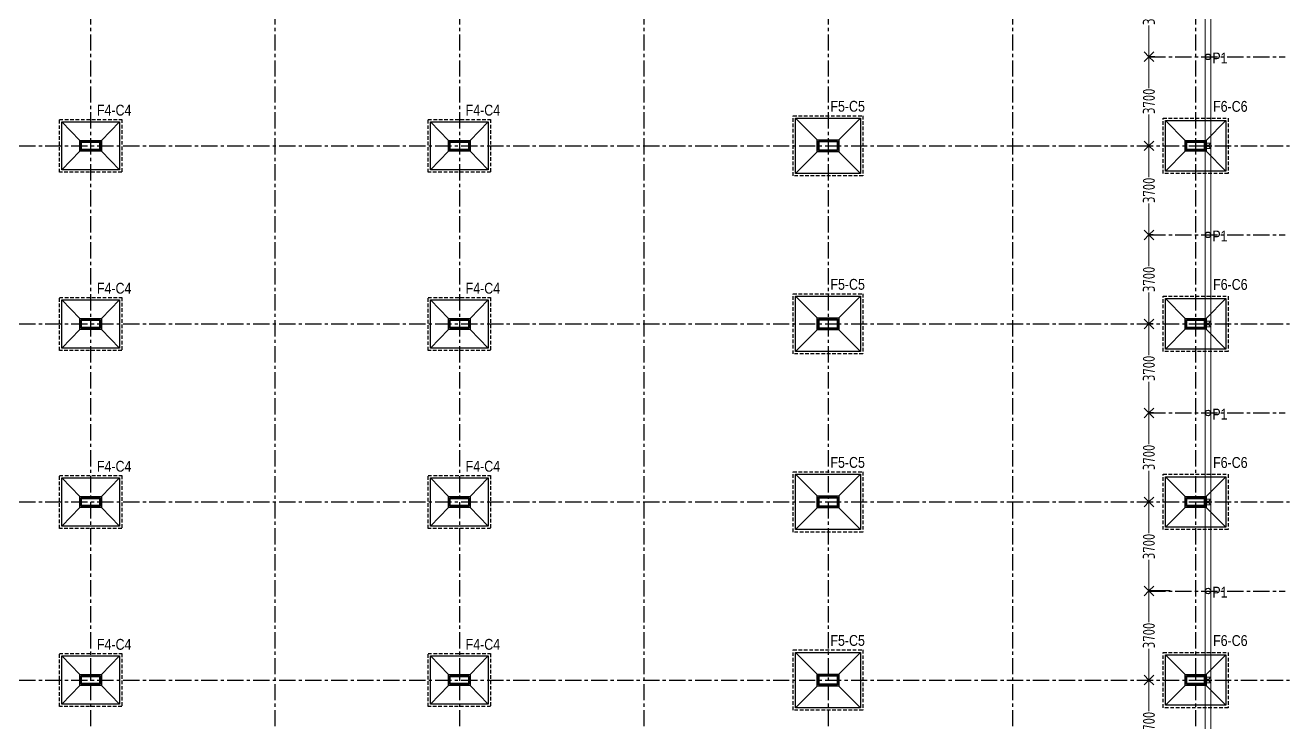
# Model space of a CAD drawing. Header units: inches. Extents: x -605 to 2991212, y -2872845 to 0.
# Drawn here: x 2309579 to 2361959, y -2703727 to -2674737 of the extents above; entities that cross this region are included whole.
import ezdxf

# ---------------------------------------------------------------- set-up
doc = ezdxf.new("R2010")
doc.units = ezdxf.units.IN
doc.header["$LTSCALE"] = 600
doc.header["$MEASUREMENT"] = 0
doc.linetypes.add('CENTER', pattern=[2, 1.25, -0.25, 0.25, -0.25])
doc.linetypes.add('DASHED2', pattern=[0.375, 0.25, -0.125])
for name, color, linetype, lineweight in [('PV_MASONRY', 10, 'Continuous', 0), ('PV_TEXT_ROMANS', 7, 'Continuous', 0), ('rDIMension', 1, 'Continuous', 18), ('rRCC 2', 40, 'Continuous', 15)]:
    doc.layers.add(name, color=color, linetype=linetype, lineweight=lineweight)
doc.layers.add('SnT-CENTER2', color=8, linetype='CENTER')
doc.styles.add('DIM', font='geniso.shx', dxfattribs={"width": 0.85})
doc.styles.add('J.P', font='ARIALN.TTF')
doc.dimstyles.new('ST-100', dxfattribs={"dimscale": 100, "dimtxt": 2.5, "dimasz": 2, "dimexe": 0.18, "dimexo": 0.0625, "dimgap": 0.2, "dimtad": 0, "dimdec": 0, "dimzin": 0, "dimdsep": 46, "dimtxsty": 'DIM', "dimblk": 'OPEN90', "dimcen": 0.09, "dimclrd": 256, "dimclrt": 7, "dimadec": 0, "dimazin": 0, "dimtfac": 1, "dimtdec": 0, "dimtofl": 0, "dimtmove": 0, "dimatfit": 3, "dimldrblk": 'OPEN90', "dimfxl": 1, "dimtolj": 1, "dimtzin": 0, "dimlwd": -1, "dimarcsym": 0})

# ---------------------------------------------------------------- blocks, each defined once
blk = doc.blocks.new('_Open90')
at = {"color": 0, "linetype": 'ByBlock', "lineweight": -2}
for p, q in [((0, 0), (-1, 0)), ((-0.5, 0.5), (0, 0)), ((0, 0), (-0.5, -0.5))]:
    blk.add_line(p, q, dxfattribs=at)
blk = doc.blocks.new('*D1397')
at = {"layer": 'Defpoints', "color": 0, "linetype": 'ByBlock'}
for p in [(2356270, -2701950), (2356270, -2701950), (2356529, -2705650)]:
    blk.add_point(p, dxfattribs=at)
at = {"layer": 'rDIMension', "color": 0, "linetype": 'ByBlock', "lineweight": -2}
for p, q in [((2356270, -2701950), (2356270, -2701950)), ((2356529, -2705650), (2356270, -2705650))]:
    blk.add_line(p, q, dxfattribs=at)
at = {"layer": 'rDIMension'}
for p, q in [((2356270, -2702350), (2356270, -2703249)), ((2356270, -2705250), (2356270, -2704352))]:
    blk.add_line(p, q, dxfattribs=at)
at = {"layer": 'rDIMension', "linetype": 'ByBlock', "xscale": 400, "yscale": 400, "zscale": 400}
for p, rotation in [((2356270, -2701950), 90), ((2356270, -2705650), 270)]:
    blk.add_blockref('_Open90', p, dxfattribs=dict(at, rotation=rotation))
at = {"layer": 'rDIMension', "color": 7, "linetype": 'ByBlock', "insert": (2356270, -2703800), "char_height": 500, "attachment_point": 5, "rotation": 90, "style": 'DIM'}
blk.add_mtext('\\A1;3700', dxfattribs=at)
blk = doc.blocks.new('*D1398')
at = {"layer": 'Defpoints', "color": 0, "linetype": 'ByBlock'}
for p in [(2356270, -2698250), (2357161, -2698250), (2356270, -2701950)]:
    blk.add_point(p, dxfattribs=at)
at = {"layer": 'rDIMension', "color": 0, "linetype": 'ByBlock', "lineweight": -2}
for p, q in [((2357161, -2698250), (2356270, -2698250)), ((2356270, -2701950), (2356270, -2701950))]:
    blk.add_line(p, q, dxfattribs=at)
at = {"layer": 'rDIMension'}
for p, q in [((2356270, -2698650), (2356270, -2699549)), ((2356270, -2701550), (2356270, -2700652))]:
    blk.add_line(p, q, dxfattribs=at)
at = {"layer": 'rDIMension', "linetype": 'ByBlock', "xscale": 400, "yscale": 400, "zscale": 400}
for p, rotation in [((2356270, -2698250), 90), ((2356270, -2701950), 270)]:
    blk.add_blockref('_Open90', p, dxfattribs=dict(at, rotation=rotation))
at = {"layer": 'rDIMension', "color": 7, "linetype": 'ByBlock', "insert": (2356270, -2700100), "char_height": 500, "attachment_point": 5, "rotation": 90, "style": 'DIM'}
blk.add_mtext('\\A1;3700', dxfattribs=at)
blk = doc.blocks.new('*D1399')
at = {"layer": 'Defpoints', "color": 0, "linetype": 'ByBlock'}
for p in [(2356270, -2694550), (2356270, -2694550), (2357128, -2698250)]:
    blk.add_point(p, dxfattribs=at)
at = {"layer": 'rDIMension', "color": 0, "linetype": 'ByBlock', "lineweight": -2}
for p, q in [((2356270, -2694550), (2356270, -2694550)), ((2357128, -2698250), (2356270, -2698250))]:
    blk.add_line(p, q, dxfattribs=at)
at = {"layer": 'rDIMension'}
for p, q in [((2356270, -2694950), (2356270, -2695849)), ((2356270, -2697850), (2356270, -2696952))]:
    blk.add_line(p, q, dxfattribs=at)
at = {"layer": 'rDIMension', "linetype": 'ByBlock', "xscale": 400, "yscale": 400, "zscale": 400}
for p, rotation in [((2356270, -2694550), 90), ((2356270, -2698250), 270)]:
    blk.add_blockref('_Open90', p, dxfattribs=dict(at, rotation=rotation))
at = {"layer": 'rDIMension', "color": 7, "linetype": 'ByBlock', "insert": (2356270, -2696400), "char_height": 500, "attachment_point": 5, "rotation": 90, "style": 'DIM'}
blk.add_mtext('\\A1;3700', dxfattribs=at)
blk = doc.blocks.new('*D1400')
at = {"layer": 'Defpoints', "color": 0, "linetype": 'ByBlock'}
for p in [(2356270, -2690850), (2356457, -2690850), (2356270, -2694550)]:
    blk.add_point(p, dxfattribs=at)
at = {"layer": 'rDIMension', "color": 0, "linetype": 'ByBlock', "lineweight": -2}
for p, q in [((2356457, -2690850), (2356270, -2690850)), ((2356270, -2694550), (2356270, -2694550))]:
    blk.add_line(p, q, dxfattribs=at)
at = {"layer": 'rDIMension'}
for p, q in [((2356270, -2691250), (2356270, -2692149)), ((2356270, -2694150), (2356270, -2693252))]:
    blk.add_line(p, q, dxfattribs=at)
at = {"layer": 'rDIMension', "linetype": 'ByBlock', "xscale": 400, "yscale": 400, "zscale": 400}
for p, rotation in [((2356270, -2690850), 90), ((2356270, -2694550), 270)]:
    blk.add_blockref('_Open90', p, dxfattribs=dict(at, rotation=rotation))
at = {"layer": 'rDIMension', "color": 7, "linetype": 'ByBlock', "insert": (2356270, -2692700), "char_height": 500, "attachment_point": 5, "rotation": 90, "style": 'DIM'}
blk.add_mtext('\\A1;3700', dxfattribs=at)
blk = doc.blocks.new('*D1401')
at = {"layer": 'Defpoints', "color": 0, "linetype": 'ByBlock'}
for p in [(2356270, -2687150), (2356443, -2687150), (2356457, -2690850)]:
    blk.add_point(p, dxfattribs=at)
at = {"layer": 'rDIMension', "color": 0, "linetype": 'ByBlock', "lineweight": -2}
for p, q in [((2356443, -2687150), (2356270, -2687150)), ((2356457, -2690850), (2356270, -2690850))]:
    blk.add_line(p, q, dxfattribs=at)
at = {"layer": 'rDIMension'}
for p, q in [((2356270, -2687550), (2356270, -2688449)), ((2356270, -2690450), (2356270, -2689552))]:
    blk.add_line(p, q, dxfattribs=at)
at = {"layer": 'rDIMension', "linetype": 'ByBlock', "xscale": 400, "yscale": 400, "zscale": 400}
for p, rotation in [((2356270, -2687150), 90), ((2356270, -2690850), 270)]:
    blk.add_blockref('_Open90', p, dxfattribs=dict(at, rotation=rotation))
at = {"layer": 'rDIMension', "color": 7, "linetype": 'ByBlock', "insert": (2356270, -2689000), "char_height": 500, "attachment_point": 5, "rotation": 90, "style": 'DIM'}
blk.add_mtext('\\A1;3700', dxfattribs=at)
blk = doc.blocks.new('*D1402')
at = {"layer": 'Defpoints', "color": 0, "linetype": 'ByBlock'}
for p in [(2356270, -2683450), (2356443, -2683450), (2356443, -2687150)]:
    blk.add_point(p, dxfattribs=at)
at = {"layer": 'rDIMension', "color": 0, "linetype": 'ByBlock', "lineweight": -2}
for p, q in [((2356443, -2683450), (2356270, -2683450)), ((2356443, -2687150), (2356270, -2687150))]:
    blk.add_line(p, q, dxfattribs=at)
at = {"layer": 'rDIMension'}
for p, q in [((2356270, -2683850), (2356270, -2684749)), ((2356270, -2686750), (2356270, -2685852))]:
    blk.add_line(p, q, dxfattribs=at)
at = {"layer": 'rDIMension', "linetype": 'ByBlock', "xscale": 400, "yscale": 400, "zscale": 400}
for p, rotation in [((2356270, -2683450), 90), ((2356270, -2687150), 270)]:
    blk.add_blockref('_Open90', p, dxfattribs=dict(at, rotation=rotation))
at = {"layer": 'rDIMension', "color": 7, "linetype": 'ByBlock', "insert": (2356270, -2685300), "char_height": 500, "attachment_point": 5, "rotation": 90, "style": 'DIM'}
blk.add_mtext('\\A1;3700', dxfattribs=at)
blk = doc.blocks.new('*D1403')
at = {"layer": 'Defpoints', "color": 0, "linetype": 'ByBlock'}
for p in [(2356270, -2679750), (2356270, -2679750), (2356443, -2683450)]:
    blk.add_point(p, dxfattribs=at)
at = {"layer": 'rDIMension', "color": 0, "linetype": 'ByBlock', "lineweight": -2}
for p, q in [((2356270, -2679750), (2356270, -2679750)), ((2356443, -2683450), (2356270, -2683450))]:
    blk.add_line(p, q, dxfattribs=at)
at = {"layer": 'rDIMension'}
for p, q in [((2356270, -2680150), (2356270, -2681049)), ((2356270, -2683050), (2356270, -2682152))]:
    blk.add_line(p, q, dxfattribs=at)
at = {"layer": 'rDIMension', "linetype": 'ByBlock', "xscale": 400, "yscale": 400, "zscale": 400}
for p, rotation in [((2356270, -2679750), 90), ((2356270, -2683450), 270)]:
    blk.add_blockref('_Open90', p, dxfattribs=dict(at, rotation=rotation))
at = {"layer": 'rDIMension', "color": 7, "linetype": 'ByBlock', "insert": (2356270, -2681600), "char_height": 500, "attachment_point": 5, "rotation": 90, "style": 'DIM'}
blk.add_mtext('\\A1;3700', dxfattribs=at)
blk = doc.blocks.new('*D1404')
at = {"layer": 'Defpoints', "color": 0, "linetype": 'ByBlock'}
for p in [(2356270, -2676050), (2356515, -2676050), (2356270, -2679750)]:
    blk.add_point(p, dxfattribs=at)
at = {"layer": 'rDIMension', "color": 0, "linetype": 'ByBlock', "lineweight": -2}
for p, q in [((2356515, -2676050), (2356270, -2676050)), ((2356270, -2679750), (2356270, -2679750))]:
    blk.add_line(p, q, dxfattribs=at)
at = {"layer": 'rDIMension'}
for p, q in [((2356270, -2676450), (2356270, -2677349)), ((2356270, -2679350), (2356270, -2678452))]:
    blk.add_line(p, q, dxfattribs=at)
at = {"layer": 'rDIMension', "linetype": 'ByBlock', "xscale": 400, "yscale": 400, "zscale": 400}
for p, rotation in [((2356270, -2676050), 90), ((2356270, -2679750), 270)]:
    blk.add_blockref('_Open90', p, dxfattribs=dict(at, rotation=rotation))
at = {"layer": 'rDIMension', "color": 7, "linetype": 'ByBlock', "insert": (2356270, -2677900), "char_height": 500, "attachment_point": 5, "rotation": 90, "style": 'DIM'}
blk.add_mtext('\\A1;3700', dxfattribs=at)
blk = doc.blocks.new('*D1405')
at = {"layer": 'Defpoints', "color": 0, "linetype": 'ByBlock'}
for p in [(2356156, -2672350), (2356270, -2672350), (2356515, -2676050)]:
    blk.add_point(p, dxfattribs=at)
at = {"layer": 'rDIMension', "color": 0, "linetype": 'ByBlock', "lineweight": -2}
for p, q in [((2356156, -2672350), (2356270, -2672350)), ((2356515, -2676050), (2356270, -2676050))]:
    blk.add_line(p, q, dxfattribs=at)
at = {"layer": 'rDIMension'}
for p, q in [((2356270, -2672750), (2356270, -2673649)), ((2356270, -2675650), (2356270, -2674752))]:
    blk.add_line(p, q, dxfattribs=at)
at = {"layer": 'rDIMension', "linetype": 'ByBlock', "xscale": 400, "yscale": 400, "zscale": 400}
for p, rotation in [((2356270, -2672350), 90), ((2356270, -2676050), 270)]:
    blk.add_blockref('_Open90', p, dxfattribs=dict(at, rotation=rotation))
at = {"layer": 'rDIMension', "color": 7, "linetype": 'ByBlock', "insert": (2356270, -2674200), "char_height": 500, "attachment_point": 5, "rotation": 90, "style": 'DIM'}
blk.add_mtext('\\A1;3700', dxfattribs=at)
blk = doc.blocks.new('*D1444')
at = {"layer": 'Defpoints', "color": 0, "linetype": 'ByBlock'}
for p in [(2358843, -2629990), (2364974, -2629990), (2358843, -2717112)]:
    blk.add_point(p, dxfattribs=at)
at = {"layer": 'rDIMension', "color": 0, "linetype": 'ByBlock', "lineweight": -2}
for p, q in [((2358843, -2629990), (2364974, -2629990)), ((2358843, -2717112), (2364974, -2717112))]:
    blk.add_line(p, q, dxfattribs=at)
at = {"layer": 'rDIMension'}
for p, q in [((2364974, -2630390), (2364974, -2672320)), ((2364974, -2716712), (2364974, -2674782))]:
    blk.add_line(p, q, dxfattribs=at)
at = {"layer": 'rDIMension', "linetype": 'ByBlock', "xscale": 400, "yscale": 400, "zscale": 400}
for p, rotation in [((2364974, -2629990), 90), ((2364974, -2717112), 270)]:
    blk.add_blockref('_Open90', p, dxfattribs=dict(at, rotation=rotation))
at = {"layer": 'rDIMension', "color": 7, "linetype": 'ByBlock', "insert": (2364974, -2673551), "char_height": 500, "attachment_point": 5, "rotation": 90, "style": 'DIM'}
blk.add_mtext('\\A1;87122 O/O', dxfattribs=at)

msp = doc.modelspace()

# ---------------------------------------------------------------- linework, layer by layer
at = {"color": 7, "linetype": 'DASHED2'}
for points in [[(2310998.1, -2678650.4), (2313598.1, -2678650.4), (2313598.1, -2680850.4), (2310998.1, -2680850.4)], [(2326318.1, -2678650.4), (2328918.1, -2678650.4), (2328918.1, -2680850.4), (2326318.1, -2680850.4)], [(2341488.1, -2678500.4), (2344388.1, -2678500.4), (2344388.1, -2681000.4), (2341488.1, -2681000.4)], [(2359563.1, -2678600.4), (2359563.1, -2680900.4), (2356863.1, -2680900.4), (2356863.1, -2678600.4)], [(2341488.1, -2685900.4), (2344388.1, -2685900.4), (2344388.1, -2688400.4), (2341488.1, -2688400.4)], [(2359563.1, -2686000.4), (2359563.1, -2688300.4), (2356863.1, -2688300.4), (2356863.1, -2686000.4)], [(2310998.1, -2686052), (2313598.1, -2686052), (2313598.1, -2688252), (2310998.1, -2688252)], [(2326318.1, -2686052), (2328918.1, -2686052), (2328918.1, -2688252), (2326318.1, -2688252)], [(2341488.1, -2693300.4), (2344388.1, -2693300.4), (2344388.1, -2695800.4), (2341488.1, -2695800.4)], [(2310998.1, -2693450.4), (2313598.1, -2693450.4), (2313598.1, -2695650.4), (2310998.1, -2695650.4)], [(2326318.1, -2693450.4), (2328918.1, -2693450.4), (2328918.1, -2695650.4), (2326318.1, -2695650.4)], [(2359563.1, -2693400.4), (2359563.1, -2695700.4), (2356863.1, -2695700.4), (2356863.1, -2693400.4)], [(2310998.1, -2700850.4), (2313598.1, -2700850.4), (2313598.1, -2703050.4), (2310998.1, -2703050.4)], [(2326318.1, -2700850.4), (2328918.1, -2700850.4), (2328918.1, -2703050.4), (2326318.1, -2703050.4)], [(2341488.1, -2700700.4), (2344388.1, -2700700.4), (2344388.1, -2703200.4), (2341488.1, -2703200.4)], [(2359563.1, -2700800.4), (2359563.1, -2703100.4), (2356863.1, -2703100.4), (2356863.1, -2700800.4)]]:
    msp.add_lwpolyline(points, close=True, dxfattribs=at)
at = {"color": 1, "linetype": 'ByBlock'}
for points in [[(2341588.1, -2678600.4), (2344288.1, -2678600.4), (2344288.1, -2680900.4), (2341588.1, -2680900.4)], [(2311098.1, -2678750.4), (2313498.1, -2678750.4), (2313498.1, -2680750.4), (2311098.1, -2680750.4)], [(2326418.1, -2678750.4), (2328818.1, -2678750.4), (2328818.1, -2680750.4), (2326418.1, -2680750.4)], [(2359463.1, -2678700.4), (2359463.1, -2680800.4), (2356963.1, -2680800.4), (2356963.1, -2678700.4)], [(2311848.1, -2679525.4), (2312748.1, -2679525.4), (2312748.1, -2679975.4), (2311848.1, -2679975.4)], [(2327168.1, -2679525.4), (2328068.1, -2679525.4), (2328068.1, -2679975.4), (2327168.1, -2679975.4)], [(2342488.1, -2679500.4), (2343388.1, -2679500.4), (2343388.1, -2680000.4), (2342488.1, -2680000.4)], [(2357778.1, -2679525.4), (2358648.1, -2679525.4), (2358648.1, -2679975.4), (2357778.1, -2679975.4)], [(2341588.1, -2686000.4), (2344288.1, -2686000.4), (2344288.1, -2688300.4), (2341588.1, -2688300.4)], [(2311098.1, -2686152), (2313498.1, -2686152), (2313498.1, -2688152), (2311098.1, -2688152)], [(2326418.1, -2686152), (2328818.1, -2686152), (2328818.1, -2688152), (2326418.1, -2688152)], [(2359463.1, -2686100.4), (2359463.1, -2688200.4), (2356963.1, -2688200.4), (2356963.1, -2686100.4)], [(2311848.1, -2686927), (2312748.1, -2686927), (2312748.1, -2687377), (2311848.1, -2687377)], [(2327168.1, -2686927), (2328068.1, -2686927), (2328068.1, -2687377), (2327168.1, -2687377)], [(2342488.1, -2686900.4), (2343388.1, -2686900.4), (2343388.1, -2687400.4), (2342488.1, -2687400.4)], [(2357778.1, -2686925.4), (2358648.1, -2686925.4), (2358648.1, -2687375.4), (2357778.1, -2687375.4)], [(2311098.1, -2693550.4), (2313498.1, -2693550.4), (2313498.1, -2695550.4), (2311098.1, -2695550.4)], [(2326418.1, -2693550.4), (2328818.1, -2693550.4), (2328818.1, -2695550.4), (2326418.1, -2695550.4)], [(2341588.1, -2693400.4), (2344288.1, -2693400.4), (2344288.1, -2695700.4), (2341588.1, -2695700.4)], [(2359463.1, -2693500.4), (2359463.1, -2695600.4), (2356963.1, -2695600.4), (2356963.1, -2693500.4)], [(2311848.1, -2694325.4), (2312748.1, -2694325.4), (2312748.1, -2694775.4), (2311848.1, -2694775.4)], [(2327168.1, -2694325.4), (2328068.1, -2694325.4), (2328068.1, -2694775.4), (2327168.1, -2694775.4)], [(2342488.1, -2694300.4), (2343388.1, -2694300.4), (2343388.1, -2694800.4), (2342488.1, -2694800.4)], [(2357778.1, -2694325.4), (2358648.1, -2694325.4), (2358648.1, -2694775.4), (2357778.1, -2694775.4)], [(2311098.1, -2700950.4), (2313498.1, -2700950.4), (2313498.1, -2702950.4), (2311098.1, -2702950.4)], [(2326418.1, -2700950.4), (2328818.1, -2700950.4), (2328818.1, -2702950.4), (2326418.1, -2702950.4)], [(2341588.1, -2700800.4), (2344288.1, -2700800.4), (2344288.1, -2703100.4), (2341588.1, -2703100.4)], [(2359463.1, -2700900.4), (2359463.1, -2703000.4), (2356963.1, -2703000.4), (2356963.1, -2700900.4)], [(2311848.1, -2701725.4), (2312748.1, -2701725.4), (2312748.1, -2702175.4), (2311848.1, -2702175.4)], [(2327168.1, -2701725.4), (2328068.1, -2701725.4), (2328068.1, -2702175.4), (2327168.1, -2702175.4)], [(2342488.1, -2701700.4), (2343388.1, -2701700.4), (2343388.1, -2702200.4), (2342488.1, -2702200.4)], [(2357778.1, -2701725.4), (2358648.1, -2701725.4), (2358648.1, -2702175.4), (2357778.1, -2702175.4)]]:
    msp.add_lwpolyline(points, close=True, dxfattribs=at)
for points in [[(2342488.1, -2679500.4), (2341588.1, -2678600.4)], [(2343388.1, -2679500.4), (2344288.1, -2678600.4)], [(2311098.1, -2678750.4), (2311848.1, -2679525.4)], [(2313498.1, -2678750.4), (2312748.1, -2679525.4)], [(2326418.1, -2678750.4), (2327168.1, -2679525.4)], [(2328818.1, -2678750.4), (2328068.1, -2679525.4)], [(2357778.1, -2679525.4), (2356963.1, -2678700.4)], [(2358648.1, -2679525.4), (2359463.1, -2678700.4)], [(2311098.1, -2680750.4), (2311848.1, -2679975.4)], [(2313498.1, -2680750.4), (2312748.1, -2679975.4)], [(2326418.1, -2680750.4), (2327168.1, -2679975.4)], [(2328818.1, -2680750.4), (2328068.1, -2679975.4)], [(2342488.1, -2680000.4), (2341588.1, -2680900.4)], [(2343388.1, -2680000.4), (2344288.1, -2680900.4)], [(2357778.1, -2679975.4), (2356963.1, -2680800.4)], [(2358648.1, -2679975.4), (2359463.1, -2680800.4)], [(2342488.1, -2686900.4), (2341588.1, -2686000.4)], [(2343388.1, -2686900.4), (2344288.1, -2686000.4)], [(2311098.1, -2686152), (2311848.1, -2686927)], [(2313498.1, -2686152), (2312748.1, -2686927)], [(2326418.1, -2686152), (2327168.1, -2686927)], [(2328818.1, -2686152), (2328068.1, -2686927)], [(2357778.1, -2686925.4), (2356963.1, -2686100.4)], [(2358648.1, -2686925.4), (2359463.1, -2686100.4)], [(2311098.1, -2688152), (2311848.1, -2687377)], [(2313498.1, -2688152), (2312748.1, -2687377)], [(2326418.1, -2688152), (2327168.1, -2687377)], [(2328818.1, -2688152), (2328068.1, -2687377)], [(2342488.1, -2687400.4), (2341588.1, -2688300.4)], [(2343388.1, -2687400.4), (2344288.1, -2688300.4)], [(2357778.1, -2687375.4), (2356963.1, -2688200.4)], [(2358648.1, -2687375.4), (2359463.1, -2688200.4)], [(2311098.1, -2693550.4), (2311848.1, -2694325.4)], [(2313498.1, -2693550.4), (2312748.1, -2694325.4)], [(2326418.1, -2693550.4), (2327168.1, -2694325.4)], [(2328818.1, -2693550.4), (2328068.1, -2694325.4)], [(2342488.1, -2694300.4), (2341588.1, -2693400.4)], [(2343388.1, -2694300.4), (2344288.1, -2693400.4)], [(2357778.1, -2694325.4), (2356963.1, -2693500.4)], [(2358648.1, -2694325.4), (2359463.1, -2693500.4)], [(2311098.1, -2695550.4), (2311848.1, -2694775.4)], [(2313498.1, -2695550.4), (2312748.1, -2694775.4)], [(2326418.1, -2695550.4), (2327168.1, -2694775.4)], [(2328818.1, -2695550.4), (2328068.1, -2694775.4)], [(2342488.1, -2694800.4), (2341588.1, -2695700.4)], [(2343388.1, -2694800.4), (2344288.1, -2695700.4)], [(2357778.1, -2694775.4), (2356963.1, -2695600.4)], [(2358648.1, -2694775.4), (2359463.1, -2695600.4)], [(2311098.1, -2700950.4), (2311848.1, -2701725.4)], [(2313498.1, -2700950.4), (2312748.1, -2701725.4)], [(2326418.1, -2700950.4), (2327168.1, -2701725.4)], [(2328818.1, -2700950.4), (2328068.1, -2701725.4)], [(2342488.1, -2701700.4), (2341588.1, -2700800.4)], [(2343388.1, -2701700.4), (2344288.1, -2700800.4)], [(2357778.1, -2701725.4), (2356963.1, -2700900.4)], [(2358648.1, -2701725.4), (2359463.1, -2700900.4)], [(2311098.1, -2702950.4), (2311848.1, -2702175.4)], [(2313498.1, -2702950.4), (2312748.1, -2702175.4)], [(2326418.1, -2702950.4), (2327168.1, -2702175.4)], [(2328818.1, -2702950.4), (2328068.1, -2702175.4)], [(2342488.1, -2702200.4), (2341588.1, -2703100.4)], [(2343388.1, -2702200.4), (2344288.1, -2703100.4)], [(2357778.1, -2702175.4), (2356963.1, -2703000.4)], [(2358648.1, -2702175.4), (2359463.1, -2703000.4)]]:
    msp.add_lwpolyline(points, dxfattribs=at)
at = {"color": 3, "linetype": 'ByBlock'}
for points in [[(2311898.1, -2679575.4), (2312698.1, -2679575.4), (2312698.1, -2679925.4), (2311898.1, -2679925.4)], [(2327218.1, -2679575.4), (2328018.1, -2679575.4), (2328018.1, -2679925.4), (2327218.1, -2679925.4)], [(2342538.1, -2679550.4), (2343338.1, -2679550.4), (2343338.1, -2679950.4), (2342538.1, -2679950.4)], [(2357828.1, -2679575.4), (2358598.1, -2679575.4), (2358598.1, -2679925.4), (2357828.1, -2679925.4)], [(2311898.1, -2686977), (2312698.1, -2686977), (2312698.1, -2687327), (2311898.1, -2687327)], [(2327218.1, -2686977), (2328018.1, -2686977), (2328018.1, -2687327), (2327218.1, -2687327)], [(2342538.1, -2686950.4), (2343338.1, -2686950.4), (2343338.1, -2687350.4), (2342538.1, -2687350.4)], [(2357828.1, -2686975.4), (2358598.1, -2686975.4), (2358598.1, -2687325.4), (2357828.1, -2687325.4)], [(2311898.1, -2694375.4), (2312698.1, -2694375.4), (2312698.1, -2694725.4), (2311898.1, -2694725.4)], [(2327218.1, -2694375.4), (2328018.1, -2694375.4), (2328018.1, -2694725.4), (2327218.1, -2694725.4)], [(2342538.1, -2694350.4), (2343338.1, -2694350.4), (2343338.1, -2694750.4), (2342538.1, -2694750.4)], [(2357828.1, -2694375.4), (2358598.1, -2694375.4), (2358598.1, -2694725.4), (2357828.1, -2694725.4)], [(2311898.1, -2701775.4), (2312698.1, -2701775.4), (2312698.1, -2702125.4), (2311898.1, -2702125.4)], [(2327218.1, -2701775.4), (2328018.1, -2701775.4), (2328018.1, -2702125.4), (2327218.1, -2702125.4)], [(2342538.1, -2701750.4), (2343338.1, -2701750.4), (2343338.1, -2702150.4), (2342538.1, -2702150.4)], [(2357828.1, -2701775.4), (2358598.1, -2701775.4), (2358598.1, -2702125.4), (2357828.1, -2702125.4)]]:
    msp.add_lwpolyline(points, close=True, dxfattribs=at)
at = {"color": 2, "linetype": 'ByBlock'}
for points in [[(2311923.1, -2679600.4), (2312673.1, -2679600.4), (2312673.1, -2679900.4), (2311923.1, -2679900.4)], [(2327243.1, -2679600.4), (2327993.1, -2679600.4), (2327993.1, -2679900.4), (2327243.1, -2679900.4)], [(2342563.1, -2679575.4), (2343313.1, -2679575.4), (2343313.1, -2679925.4), (2342563.1, -2679925.4)], [(2357853.1, -2679600.4), (2358573.1, -2679600.4), (2358573.1, -2679900.4), (2357853.1, -2679900.4)], [(2311923.1, -2687002), (2312673.1, -2687002), (2312673.1, -2687302), (2311923.1, -2687302)], [(2327243.1, -2687002), (2327993.1, -2687002), (2327993.1, -2687302), (2327243.1, -2687302)], [(2342563.1, -2686975.4), (2343313.1, -2686975.4), (2343313.1, -2687325.4), (2342563.1, -2687325.4)], [(2357853.1, -2687000.4), (2358573.1, -2687000.4), (2358573.1, -2687300.4), (2357853.1, -2687300.4)], [(2342563.1, -2694375.4), (2343313.1, -2694375.4), (2343313.1, -2694725.4), (2342563.1, -2694725.4)], [(2311923.1, -2694400.4), (2312673.1, -2694400.4), (2312673.1, -2694700.4), (2311923.1, -2694700.4)], [(2327243.1, -2694400.4), (2327993.1, -2694400.4), (2327993.1, -2694700.4), (2327243.1, -2694700.4)], [(2357853.1, -2694400.4), (2358573.1, -2694400.4), (2358573.1, -2694700.4), (2357853.1, -2694700.4)], [(2311923.1, -2701800.4), (2312673.1, -2701800.4), (2312673.1, -2702100.4), (2311923.1, -2702100.4)], [(2327243.1, -2701800.4), (2327993.1, -2701800.4), (2327993.1, -2702100.4), (2327243.1, -2702100.4)], [(2342563.1, -2701775.4), (2343313.1, -2701775.4), (2343313.1, -2702125.4), (2342563.1, -2702125.4)], [(2357853.1, -2701800.4), (2358573.1, -2701800.4), (2358573.1, -2702100.4), (2357853.1, -2702100.4)]]:
    msp.add_lwpolyline(points, close=True, dxfattribs=at)
at = {"color": 8, "linetype": 'ByBlock'}
for centre in [(2358728.1, -2676050.4), (2358728.1, -2676050.4), (2358728.1, -2683450.2), (2358728.1, -2683450.2), (2358728.1, -2690850.4), (2358728.1, -2690850.4), (2358728.1, -2698250.4), (2358728.1, -2698250.4)]:
    msp.add_circle(centre, 115, dxfattribs=at)
at = {"layer": 'PV_MASONRY', "color": 8}
for points in [[(2358613.1, -2630219.9), (2358613.1, -2702248.4)], [(2358843.1, -2629989.9), (2358843.1, -2702248.4)], [(2358843.1, -2702248.4), (2358843.1, -2717109.9), (2296303.1, -2717109.9), (2296303.1, -2686887)], [(2358613.1, -2702248.4), (2358613.1, -2716879.9), (2296533.1, -2716879.9), (2296533.1, -2686887)]]:
    msp.add_lwpolyline(points, dxfattribs=at)
at = {"layer": 'rRCC 2', "color": 6}
for p, q in [((2358843.1, -2679635.4), (2358613.1, -2679865.4)), ((2358843.1, -2679865.4), (2358613.1, -2679635.4)), ((2358843.1, -2687035.4), (2358613.1, -2687265.4)), ((2358843.1, -2687265.4), (2358613.1, -2687035.4)), ((2358843.1, -2694435.4), (2358613.1, -2694665.4)), ((2358843.1, -2694665.4), (2358613.1, -2694435.4)), ((2358843.1, -2701835.4), (2358613.1, -2702065.4)), ((2358843.1, -2702065.4), (2358613.1, -2701835.4))]:
    msp.add_line(p, q, dxfattribs=at)
for points in [[(2358843.1, -2679635.4), (2358613.1, -2679635.4), (2358613.1, -2679865.4), (2358843.1, -2679865.4)], [(2358843.1, -2687035.4), (2358613.1, -2687035.4), (2358613.1, -2687265.4), (2358843.1, -2687265.4)], [(2358843.1, -2694435.4), (2358613.1, -2694435.4), (2358613.1, -2694665.4), (2358843.1, -2694665.4)], [(2358843.1, -2701835.4), (2358613.1, -2701835.4), (2358613.1, -2702065.4), (2358843.1, -2702065.4)]]:
    msp.add_lwpolyline(points, close=True, dxfattribs=at)
at = {"layer": 'SnT-CENTER2', "color": 6, "ltscale": 0.9}
for p, q in [((2312298.1, -2622198.1), (2312298.1, -2723586.2)), ((2319958.1, -2622198.1), (2319958.1, -2723586.2)), ((2327618.1, -2622198.1), (2327618.1, -2723586.2)), ((2335278.1, -2622198.1), (2335278.1, -2723586.2)), ((2342938.1, -2622198.1), (2342938.1, -2723586.2)), ((2350598.1, -2622198.1), (2350598.1, -2723586.2)), ((2358208.1, -2622198.1), (2358208.1, -2723586.2)), ((2299614.3, -2679750.4), (2365919.7, -2679750.4)), ((2299614.3, -2687150.4), (2365919.7, -2687150.4)), ((2299614.3, -2694550.4), (2365919.7, -2694550.4)), ((2299614.3, -2701950.4), (2365919.7, -2701950.4))]:
    msp.add_line(p, q, dxfattribs=at)
at = {"layer": 'SnT-CENTER2', "color": 8, "ltscale": 0.9}
for points in [[(2356288.6, -2676050.4), (2361936.4, -2676050.4)], [(2356288.6, -2683450.2), (2361936.4, -2683450.2)], [(2356288.6, -2690850.4), (2361936.4, -2690850.4)], [(2356288.6, -2698250.4), (2361936.4, -2698250.4)]]:
    msp.add_lwpolyline(points, dxfattribs=at)

# ---------------------------------------------------------------- texts
at = {"layer": 'PV_TEXT_ROMANS', "char_height": 450, "style": 'J.P'}
for s, insert, width, attachment_point in [('\\pxqc;P1', (2360290.1, -2675874.4), 2135.966, 3), ('\\pxqc;F4-C4', (2312810.4, -2678041.8), 931.892, 1), ('\\pxqc;F4-C4', (2328130.4, -2678041.8), 931.892, 1), ('\\pxqc;F5-C5', (2343287.3, -2677880.4), 931.892, 1), ('\\pxqc;F6-C6', (2359188.8, -2677885.6), 931.892, 1), ('\\pxqc;P1', (2360290.1, -2683274.1), 2135.966, 3), ('\\pxqc;F4-C4', (2312810.4, -2685443.4), 931.892, 1), ('\\pxqc;F4-C4', (2328130.4, -2685443.4), 931.892, 1), ('\\pxqc;F5-C5', (2343287.3, -2685280.4), 931.892, 1), ('\\pxqc;F6-C6', (2359188.8, -2685285.6), 931.892, 1), ('\\pxqc;P1', (2360290.1, -2690674.4), 2135.966, 3), ('\\pxqc;F5-C5', (2343287.3, -2692680.4), 931.892, 1), ('\\pxqc;F6-C6', (2359188.8, -2692685.6), 931.892, 1), ('\\pxqc;F4-C4', (2312810.4, -2692841.8), 931.892, 1), ('\\pxqc;F4-C4', (2328130.4, -2692841.8), 931.892, 1), ('\\pxqc;P1', (2360290.1, -2698074.4), 2135.966, 3), ('\\pxqc;F5-C5', (2343287.3, -2700080.4), 931.892, 1), ('\\pxqc;F6-C6', (2359188.8, -2700085.6), 931.892, 1), ('\\pxqc;F4-C4', (2312810.4, -2700241.8), 931.892, 1), ('\\pxqc;F4-C4', (2328130.4, -2700241.8), 931.892, 1)]:
    msp.add_mtext(s, dxfattribs=dict(at, insert=insert, width=width, attachment_point=attachment_point))

# ---------------------------------------------------------------- dimensions: what is measured, and where the dimension line sits
at = {"layer": 'rDIMension', "color": 1, "linetype": 'ByBlock'}
dim = msp.add_linear_dim(base=(2364973.7203, -2629989.9396), p1=(2358843.0939, -2717112.4272), p2=(2358843.0939, -2629989.9396), angle=90, text='<> O/O', dimstyle='ST-100', override={"dimtxt": 5, "dimasz": 4, "dimexe": 0, "dimexo": 0, "dimblk": 'Open90', "dimtmove": 1, "dimfxl": 1.25, "dimtfillclr": 256, "dimarcsym": 2}, dxfattribs=at)
dim.commit()
dim.dimension.update_dxf_attribs({"geometry": '*D1444', "text_midpoint": (2364973.7203, -2673551.1834)})
at = {"layer": 'rDIMension', "color": 8, "linetype": 'ByBlock'}
for base, p1, p2, picture, middle in [((2356270.1, -2672350.4), (2356515.1, -2676050.4), (2356155.6, -2672350.4), '*D1405', (2356270.1, -2674200.4)), ((2356270.1, -2676050.4), (2356270.1, -2679750.4), (2356515.1, -2676050.4), '*D1404', (2356270.1, -2677900.4)), ((2356270.1, -2679750.4), (2356442.8, -2683450.2), (2356270.1, -2679750.4), '*D1403', (2356270.1, -2681600.3)), ((2356270.1, -2683450.2), (2356443.1, -2687150.4), (2356442.8, -2683450.2), '*D1402', (2356270.1, -2685300.3)), ((2356270.1, -2687150.4), (2356457, -2690850.4), (2356443.1, -2687150.4), '*D1401', (2356270.1, -2689000.4)), ((2356270.1, -2690850.4), (2356270.1, -2694550.4), (2356457, -2690850.4), '*D1400', (2356270.1, -2692700.4)), ((2356270.1, -2694550.4), (2357127.7, -2698250.4), (2356270.1, -2694550.4), '*D1399', (2356270.1, -2696400.4)), ((2356270.1, -2698250.4), (2356270.1, -2701950.4), (2357161, -2698250.4), '*D1398', (2356270.1, -2700100.4)), ((2356270.1, -2701950.4), (2356529.3, -2705650.4), (2356270.1, -2701950.4), '*D1397', (2356270.1, -2703800.4))]:
    dim = msp.add_linear_dim(base=base, p1=p1, p2=p2, angle=90, dimstyle='ST-100', override={"dimtxt": 5, "dimasz": 4, "dimexe": 0, "dimexo": 0, "dimtmove": 1, "dimfxl": 1.25, "dimtfillclr": 256, "dimarcsym": 2}, dxfattribs=at)
    dim.commit()
    dim.dimension.update_dxf_attribs({"geometry": picture, "text_midpoint": middle})

doc.saveas('drawing.dxf')
